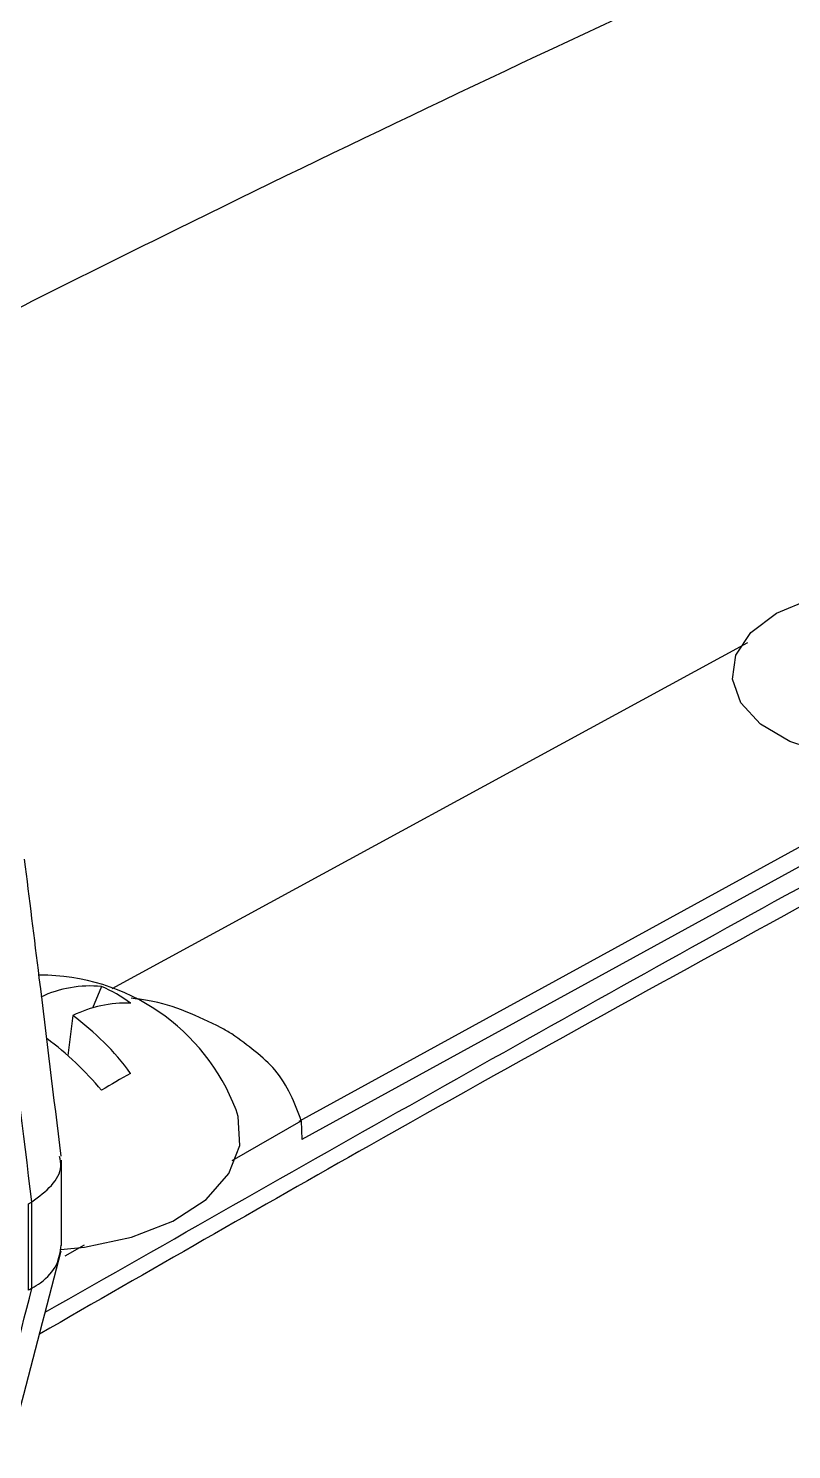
# Model space of a CAD drawing. Extents: x 11 to 120, y 2 to 94.
# Drawn here: x 88.579 to 89.48, y 77.02 to 78.698 of the extents above; entities that cross this region are included whole.
import ezdxf

# ---------------------------------------------------------------- set-up
doc = ezdxf.new("R2010")
doc.units = 0
doc.header["$MEASUREMENT"] = 0
doc.layers.add('OBJECT', color=7, linetype='CONTINUOUS')

msp = doc.modelspace()

# ---------------------------------------------------------------- linework, layer by layer
at = {"layer": 'OBJECT'}
for p, q in [((88.6778, 77.5643), (89.4279, 77.9727)), ((88.8985, 77.4075), (89.8808, 77.9464)), ((89.8905, 77.9284), (88.9016, 77.3858)), ((88.6651, 77.5665), (88.6543, 77.541)), ((88.6313, 77.5322), (88.6252, 77.4851)), ((88.8193, 77.3612), (88.9009, 77.408)), ((88.9009, 77.408), (88.9016, 77.3858)), ((88.6177, 77.2608), (88.6177, 77.3613)), ((88.5789, 77.3099), (88.5825, 77.312)), ((88.5789, 77.2078), (88.5789, 77.3099)), ((88.5825, 77.312), (88.5825, 77.2099)), ((88.6224, 77.2485), (88.6452, 77.2615)), ((88.5825, 77.2099), (88.5789, 77.2078))]:
    msp.add_line(p, q, dxfattribs=at)
at = {"layer": 'OBJECT', "flags": 128}
for points in [[(89.6185, 77.837), (89.5691, 77.8353), (89.5208, 77.8417), (89.4777, 77.8556), (89.443, 77.8761), (89.4198, 77.9013), (89.4098, 77.9293), (89.4139, 77.9577), (89.4317, 77.9844), (89.4617, 78.0071), (89.5017, 78.0239), (89.5482, 78.0336), (89.5976, 78.0354), (89.6458, 78.029), (89.689, 78.015), (89.7236, 77.9946), (89.7469, 77.9694), (89.7569, 77.9414), (89.7528, 77.9129), (89.735, 77.8863), (89.7049, 77.8636), (89.665, 77.8467), (89.6185, 77.837)], [(88.6172, 77.2561), (88.6449, 77.2587), (88.7005, 77.2703), (88.7495, 77.2894), (88.7886, 77.3151), (88.8154, 77.3455), (88.8283, 77.3788), (88.8265, 77.413), (88.8239, 77.4209)]]:
    msp.add_lwpolyline(points, dxfattribs=at)
at = {"layer": 'OBJECT'}
for centre, radius, start, end in [((88.5934, 77.3332), 0.2466, 20.836, 90.3201), ((88.6518, 77.431), 0.1361, 84.3771, 115.394), ((88.6005, 77.4149), 0.1648, 53.0801, 66.9253), ((88.6933, 77.4083), 0.1385, 87.4103, 116.5872), ((88.4463, 77.2791), 0.3134, 36.1156, 53.8371), ((87.2017, 74.7236), 3.2221, 59.872, 60.1333), ((88.3724, 77.1997), 0.3812, 39.8408, 53.2277), ((89.3236, 76.343), 1.2829, 119.1103, 120.8843)]:
    msp.add_arc(centre, radius, start, end, dxfattribs=at)
for centre, major_axis, ratio, start_param, end_param in [((87.4682, 72.9847), (-1.5893, 16.547), 0.094708, 4.96788, 4.983392), ((88.4977, 78.159), (-0.0807, 0.8484), 0.104683, 3.189403, 3.192744), ((87.0516, 76.1122), (1.7697, 5.6286), 0.198355, 4.936908, 4.970599), ((88.4977, 76.8932), (0.1011, 0.3198), 0.201902, 0.213019, 0.217224)]:
    msp.add_ellipse(centre, major_axis=major_axis, ratio=ratio, start_param=start_param, end_param=end_param, dxfattribs=at)
for points, knots in [([(91.1002, 79.5015), (90.9139, 79.426), (90.5261, 79.2689), (89.9412, 79.0157), (89.3451, 78.7445), (88.8481, 78.509), (88.5519, 78.3597), (88.4512, 78.309)], [0, 0, 0, 0, 0.207955, 0.433014, 0.658319, 0.883829, 1, 1, 1, 1]), ([(88.5986, 77.1818), (88.8947, 77.3504), (89.5378, 77.7165), (90.4735, 78.211), (91.1121, 78.5222), (91.4041, 78.6645)], [0, 0, 0, 0, 0.316509, 0.687456, 1, 1, 1, 1]), ([(91.4041, 78.6433), (91.2967, 78.5917), (91.0078, 78.4527), (90.5469, 78.2203), (90.0206, 77.9472), (89.502, 77.6684), (89.0253, 77.4051), (88.7216, 77.2305), (88.5918, 77.1559)], [0, 0, 0, 0, 0.114723, 0.308603, 0.491735, 0.676074, 0.861621, 1, 1, 1, 1]), ([(88.6174, 77.3661), (88.6089, 77.4364), (88.5947, 77.5534), (88.5801, 77.6701), (88.5743, 77.7167)], [0, 0, 0, 0, 0.60083, 1, 1, 1, 1]), ([(88.8062, 77.5178), (88.7792, 77.5311), (88.7469, 77.5469), (88.7066, 77.5518), (88.7, 77.5526)], [0, 0, 0, 0, 0.8366305, 1, 1, 1, 1]), ([(88.9009, 77.408), (88.8931, 77.4288), (88.8788, 77.4674), (88.8377, 77.4969), (88.819, 77.5104)], [0, 0, 0, 0, 0.54186, 1, 1, 1, 1]), ([(88.5828, 77.3121), (88.5912, 77.3184), (88.6081, 77.331), (88.6187, 77.3503), (88.6165, 77.3619), (88.6157, 77.3659)], [0, 0, 0, 0, 0.396021, 0.792037, 1, 1, 1, 1]), ([(88.5829, 77.2101), (88.5864, 77.2123), (88.5989, 77.22), (88.6142, 77.237), (88.6164, 77.2531), (88.6174, 77.2609)], [0, 0, 0, 0, 0.165872, 0.597654, 1, 1, 1, 1]), ([(89.0112, 75.911), (88.9529, 75.9799), (88.8361, 76.1177), (88.6504, 76.3096), (88.4578, 76.4889), (88.2607, 76.6512), (88.0627, 76.7944), (87.8633, 76.9194), (87.662, 77.0259), (87.4625, 77.1116), (87.2682, 77.1757), (87.0787, 77.2186), (86.8922, 77.242), (86.7729, 77.2391), (86.7132, 77.2376)], [0, 0, 0, 0, 0.082347, 0.164694, 0.249433, 0.334172, 0.416519, 0.498866, 0.583605, 0.668344, 0.750089, 0.831834, 0.915917, 1, 1, 1, 1]), ([(88.5607, 77.0375), (88.5649, 77.0533), (88.5842, 77.1257), (88.6029, 77.1978), (88.6175, 77.2542)], [0, 0, 0, 0, 0.217981, 1, 1, 1, 1])]:
    msp.add_open_spline(points, degree=3, knots=knots, dxfattribs=at)

doc.saveas('drawing.dxf')
